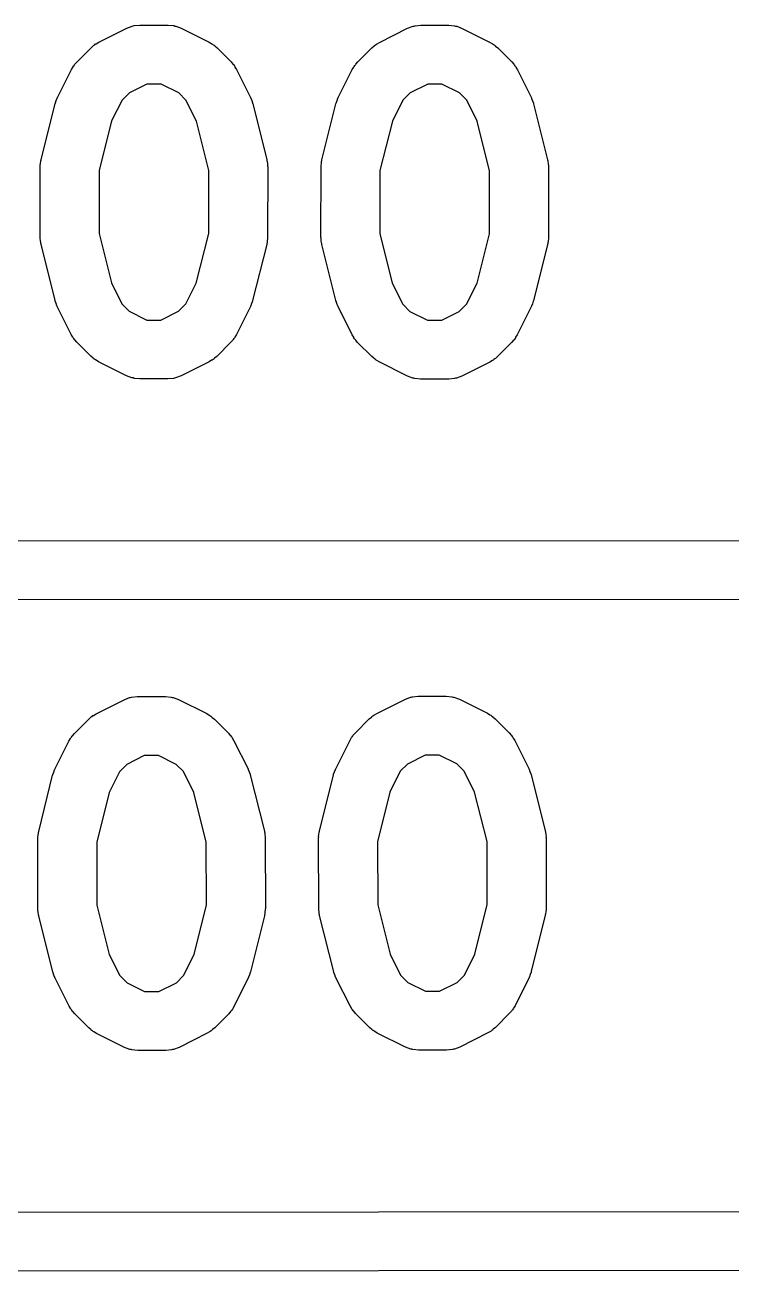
# Model space of a CAD drawing. Extents: x 0 to 1.86, y 0 to 1.96.
# Drawn here: x 0.7814 to 0.923, y 1.7121 to 1.9626 of the extents above; entities that cross this region are included whole.
import ezdxf

# ---------------------------------------------------------------- set-up
doc = ezdxf.new("R2010")
doc.units = 0
doc.header["$MEASUREMENT"] = 0
doc.layers.add('BLACK', color=7, linetype='CONTINUOUS')

msp = doc.modelspace()

# ---------------------------------------------------------------- linework, layer by layer
at = {"layer": 'BLACK', "linetype": 'CONTINUOUS'}
for p, q in [((0.79619, 1.95916), (0.80181, 1.96197)), ((0.80181, 1.96197), (0.80289, 1.96238)), ((0.80289, 1.96238), (0.80311, 1.9624)), ((0.80311, 1.9624), (0.8033, 1.96248)), ((0.8033, 1.96248), (0.80445, 1.96259)), ((0.80445, 1.96259), (0.81008, 1.96259)), ((0.81008, 1.96259), (0.81123, 1.96247)), ((0.81123, 1.96247), (0.81143, 1.96239)), ((0.81143, 1.96239), (0.81164, 1.96237)), ((0.81164, 1.96237), (0.81272, 1.96196)), ((0.81272, 1.96196), (0.81834, 1.95914)), ((0.85243, 1.95912), (0.85806, 1.96193)), ((0.85806, 1.96193), (0.85914, 1.96234)), ((0.85914, 1.96234), (0.85935, 1.96236)), ((0.85935, 1.96236), (0.85955, 1.96244)), ((0.85955, 1.96244), (0.8607, 1.96255)), ((0.8607, 1.96255), (0.86632, 1.96255)), ((0.86632, 1.96255), (0.86747, 1.96244)), ((0.86747, 1.96244), (0.86767, 1.96235)), ((0.86767, 1.96235), (0.86788, 1.96234)), ((0.86788, 1.96234), (0.86896, 1.96192)), ((0.86896, 1.96192), (0.87458, 1.95911)), ((0.79521, 1.95854), (0.79538, 1.95865)), ((0.79538, 1.95865), (0.79555, 1.95879)), ((0.79555, 1.95879), (0.79569, 1.95885)), ((0.79569, 1.95885), (0.79619, 1.95916)), ((0.81834, 1.95914), (0.81884, 1.95883)), ((0.81884, 1.95883), (0.81898, 1.95877)), ((0.81898, 1.95877), (0.81914, 1.95864)), ((0.81914, 1.95864), (0.81932, 1.95853)), ((0.85145, 1.95851), (0.85163, 1.95862)), ((0.85163, 1.95862), (0.85179, 1.95875)), ((0.85179, 1.95875), (0.85193, 1.95881)), ((0.85193, 1.95881), (0.85243, 1.95912)), ((0.87458, 1.95911), (0.87508, 1.9588)), ((0.87508, 1.9588), (0.87522, 1.95874)), ((0.87522, 1.95874), (0.87539, 1.9586)), ((0.87539, 1.9586), (0.87556, 1.95849)), ((0.79184, 1.95524), (0.79465, 1.95805)), ((0.79465, 1.95805), (0.7951, 1.95842)), ((0.7951, 1.95842), (0.79521, 1.95854)), ((0.81932, 1.95853), (0.81942, 1.95841)), ((0.81942, 1.95841), (0.81988, 1.95804)), ((0.81988, 1.95804), (0.82269, 1.95522)), ((0.84808, 1.95521), (0.85089, 1.95802)), ((0.85089, 1.95802), (0.85135, 1.95839)), ((0.85135, 1.95839), (0.85145, 1.95851)), ((0.87556, 1.95849), (0.87567, 1.95837)), ((0.87567, 1.95837), (0.87612, 1.958)), ((0.87612, 1.958), (0.87893, 1.95519)), ((0.78791, 1.94809), (0.79073, 1.95371)), ((0.79073, 1.95371), (0.79104, 1.9542)), ((0.79104, 1.9542), (0.7911, 1.95435)), ((0.7911, 1.95435), (0.79124, 1.95451)), ((0.79124, 1.95451), (0.79135, 1.95469)), ((0.79135, 1.95469), (0.79147, 1.95479)), ((0.79147, 1.95479), (0.79184, 1.95524)), ((0.82269, 1.95522), (0.82306, 1.95477)), ((0.82306, 1.95477), (0.82318, 1.95467)), ((0.82318, 1.95467), (0.82329, 1.95449)), ((0.82329, 1.95449), (0.82342, 1.95433)), ((0.82342, 1.95433), (0.82348, 1.95418)), ((0.82348, 1.95418), (0.82379, 1.95369)), ((0.82379, 1.95369), (0.8266, 1.94806)), ((0.84416, 1.94805), (0.84697, 1.95367)), ((0.84697, 1.95367), (0.84729, 1.95417)), ((0.84729, 1.95417), (0.84735, 1.95431)), ((0.84735, 1.95431), (0.84748, 1.95448)), ((0.84748, 1.95448), (0.84759, 1.95465)), ((0.84759, 1.95465), (0.84771, 1.95475)), ((0.84771, 1.95475), (0.84808, 1.95521)), ((0.87893, 1.95519), (0.8793, 1.95473)), ((0.8793, 1.95473), (0.87942, 1.95463)), ((0.87942, 1.95463), (0.87953, 1.95445)), ((0.87953, 1.95445), (0.87966, 1.95429)), ((0.87966, 1.95429), (0.87972, 1.95415)), ((0.87972, 1.95415), (0.88003, 1.95365)), ((0.88003, 1.95365), (0.88284, 1.94803)), ((0.80232, 1.94902), (0.80086, 1.94756)), ((0.80584, 1.95078), (0.80232, 1.94902)), ((0.80868, 1.95078), (0.80584, 1.95078)), ((0.8122, 1.94901), (0.80868, 1.95078)), ((0.81365, 1.94756), (0.8122, 1.94901)), ((0.85856, 1.94898), (0.8571, 1.94753)), ((0.86208, 1.95074), (0.85856, 1.94898)), ((0.86492, 1.95074), (0.86208, 1.95074)), ((0.86844, 1.94898), (0.86492, 1.95074)), ((0.86989, 1.94752), (0.86844, 1.94898)), ((0.78465, 1.93563), (0.78747, 1.94688)), ((0.78747, 1.94688), (0.7875, 1.94696)), ((0.7875, 1.94701), (0.78768, 1.94748)), ((0.7875, 1.94696), (0.7875, 1.94701)), ((0.78768, 1.94748), (0.78786, 1.94797)), ((0.78786, 1.94797), (0.78788, 1.948)), ((0.78788, 1.948), (0.78791, 1.94809)), ((0.80086, 1.94756), (0.79877, 1.94338)), ((0.81574, 1.94337), (0.81365, 1.94756)), ((0.8266, 1.94806), (0.82663, 1.94798)), ((0.82663, 1.94798), (0.82666, 1.94794)), ((0.82666, 1.94794), (0.82683, 1.94746)), ((0.82683, 1.94746), (0.82701, 1.94698)), ((0.82701, 1.94698), (0.82702, 1.94694)), ((0.82702, 1.94694), (0.82705, 1.94685)), ((0.82705, 1.94685), (0.82985, 1.9356)), ((0.84089, 1.9356), (0.84371, 1.94684)), ((0.84371, 1.94684), (0.84374, 1.94693)), ((0.84374, 1.94697), (0.84393, 1.94745)), ((0.84374, 1.94693), (0.84374, 1.94697)), ((0.84393, 1.94745), (0.8441, 1.94793)), ((0.8441, 1.94793), (0.84413, 1.94797)), ((0.84413, 1.94797), (0.84416, 1.94805)), ((0.8571, 1.94753), (0.85501, 1.94334)), ((0.87199, 1.94333), (0.86989, 1.94752)), ((0.88284, 1.94803), (0.88288, 1.94794)), ((0.88288, 1.94794), (0.8829, 1.94791)), ((0.8829, 1.94791), (0.88307, 1.94742)), ((0.88307, 1.94742), (0.88326, 1.94694)), ((0.88326, 1.94694), (0.88326, 1.9469)), ((0.88326, 1.9469), (0.88329, 1.94682)), ((0.88329, 1.94682), (0.88609, 1.93557)), ((0.79877, 1.94338), (0.79628, 1.93346)), ((0.81822, 1.93345), (0.81574, 1.94337)), ((0.85501, 1.94334), (0.85252, 1.93343)), ((0.87446, 1.93342), (0.87199, 1.94333)), ((0.78446, 1.92014), (0.78447, 1.9342)), ((0.78447, 1.9342), (0.78449, 1.9344)), ((0.78448, 1.93449), (0.78454, 1.93492)), ((0.78449, 1.9344), (0.78448, 1.93449)), ((0.78454, 1.93492), (0.78458, 1.93535)), ((0.78458, 1.93535), (0.78462, 1.93543)), ((0.78462, 1.93543), (0.78465, 1.93563)), ((0.82985, 1.9356), (0.82988, 1.9354)), ((0.82988, 1.9354), (0.82991, 1.93532)), ((0.82991, 1.93532), (0.82996, 1.93489)), ((0.82996, 1.93489), (0.83002, 1.93446)), ((0.83002, 1.93446), (0.83001, 1.93437)), ((0.83001, 1.93437), (0.83003, 1.93417)), ((0.83003, 1.93417), (0.83002, 1.92011)), ((0.8407, 1.9201), (0.84071, 1.93416)), ((0.84071, 1.93416), (0.84073, 1.93436)), ((0.84072, 1.93445), (0.84078, 1.93488)), ((0.84073, 1.93436), (0.84072, 1.93445)), ((0.84078, 1.93488), (0.84083, 1.93532)), ((0.84083, 1.93532), (0.84086, 1.9354)), ((0.84086, 1.9354), (0.84089, 1.9356)), ((0.88609, 1.93557), (0.88612, 1.93537)), ((0.88612, 1.93537), (0.88616, 1.93529)), ((0.88616, 1.93529), (0.8862, 1.93485)), ((0.8862, 1.93485), (0.88626, 1.93442)), ((0.88626, 1.93442), (0.88625, 1.93434)), ((0.88625, 1.93434), (0.88627, 1.93413)), ((0.88627, 1.93413), (0.88626, 1.92007)), ((0.79628, 1.93346), (0.79627, 1.92086)), ((0.81821, 1.92084), (0.81822, 1.93345)), ((0.85252, 1.93343), (0.85252, 1.92082)), ((0.87445, 1.92081), (0.87446, 1.93342)), ((0.78448, 1.91994), (0.78446, 1.92014)), ((0.78447, 1.91985), (0.78448, 1.91994)), ((0.78453, 1.91942), (0.78447, 1.91985)), ((0.78457, 1.91899), (0.78453, 1.91942)), ((0.78461, 1.91891), (0.78457, 1.91899)), ((0.78464, 1.91871), (0.78461, 1.91891)), ((0.78744, 1.90746), (0.78464, 1.91871)), ((0.79627, 1.92086), (0.79874, 1.91094)), ((0.81572, 1.91093), (0.81821, 1.92084)), ((0.82984, 1.91868), (0.82702, 1.90743)), ((0.82987, 1.91888), (0.82984, 1.91868)), ((0.8299, 1.91896), (0.82987, 1.91888)), ((0.82995, 1.91939), (0.8299, 1.91896)), ((0.83001, 1.91982), (0.82995, 1.91939)), ((0.83002, 1.92011), (0.83, 1.91991)), ((0.83, 1.91991), (0.83001, 1.91982)), ((0.84072, 1.9199), (0.8407, 1.9201)), ((0.84071, 1.91982), (0.84072, 1.9199)), ((0.84077, 1.91938), (0.84071, 1.91982)), ((0.84082, 1.91895), (0.84077, 1.91938)), ((0.84085, 1.91887), (0.84082, 1.91895)), ((0.84088, 1.91867), (0.84085, 1.91887)), ((0.84368, 1.90742), (0.84088, 1.91867)), ((0.85252, 1.92082), (0.85499, 1.91091)), ((0.87197, 1.9109), (0.87445, 1.92081)), ((0.88608, 1.91864), (0.88326, 1.90739)), ((0.88611, 1.91884), (0.88608, 1.91864)), ((0.88615, 1.91892), (0.88611, 1.91884)), ((0.88619, 1.91936), (0.88615, 1.91892)), ((0.88625, 1.91979), (0.88619, 1.91936)), ((0.88626, 1.92007), (0.88624, 1.91987)), ((0.88624, 1.91987), (0.88625, 1.91979)), ((0.79874, 1.91094), (0.80084, 1.90675)), ((0.81363, 1.90674), (0.81572, 1.91093)), ((0.85499, 1.91091), (0.85708, 1.90672)), ((0.86987, 1.90671), (0.87197, 1.9109)), ((0.78747, 1.90737), (0.78744, 1.90746)), ((0.78747, 1.90733), (0.78747, 1.90737)), ((0.78766, 1.90685), (0.78747, 1.90733)), ((0.78783, 1.90636), (0.78766, 1.90685)), ((0.78786, 1.90633), (0.78783, 1.90636)), ((0.78789, 1.90625), (0.78786, 1.90633)), ((0.7907, 1.90062), (0.78789, 1.90625)), ((0.80084, 1.90675), (0.80229, 1.9053)), ((0.81217, 1.90529), (0.81363, 1.90674)), ((0.82657, 1.90622), (0.82376, 1.9006)), ((0.82661, 1.90631), (0.82657, 1.90622)), ((0.82663, 1.90634), (0.82661, 1.90631)), ((0.8268, 1.90682), (0.82663, 1.90634)), ((0.82699, 1.9073), (0.8268, 1.90682)), ((0.82702, 1.90743), (0.82699, 1.90735)), ((0.82699, 1.90735), (0.82699, 1.9073)), ((0.84371, 1.90733), (0.84368, 1.90742)), ((0.84372, 1.90729), (0.84371, 1.90733)), ((0.8439, 1.90681), (0.84372, 1.90729)), ((0.84407, 1.90633), (0.8439, 1.90681)), ((0.8441, 1.9063), (0.84407, 1.90633)), ((0.84413, 1.90621), (0.8441, 1.9063)), ((0.84694, 1.90058), (0.84413, 1.90621)), ((0.85708, 1.90672), (0.85853, 1.90526)), ((0.86841, 1.90525), (0.86987, 1.90671)), ((0.88282, 1.90619), (0.88, 1.90056)), ((0.88285, 1.90627), (0.88282, 1.90619)), ((0.88287, 1.9063), (0.88285, 1.90627)), ((0.88305, 1.90679), (0.88287, 1.9063)), ((0.88323, 1.90727), (0.88305, 1.90679)), ((0.88326, 1.90739), (0.88323, 1.90731)), ((0.88323, 1.90731), (0.88323, 1.90727)), ((0.80229, 1.9053), (0.80581, 1.90353)), ((0.80581, 1.90353), (0.80865, 1.90353)), ((0.80865, 1.90353), (0.81217, 1.90529)), ((0.85853, 1.90526), (0.86205, 1.9035)), ((0.86205, 1.9035), (0.86489, 1.9035)), ((0.86489, 1.9035), (0.86841, 1.90525)), ((0.79101, 1.90012), (0.7907, 1.90062)), ((0.79107, 1.89998), (0.79101, 1.90012)), ((0.7912, 1.89982), (0.79107, 1.89998)), ((0.79131, 1.89964), (0.7912, 1.89982)), ((0.79143, 1.89954), (0.79131, 1.89964)), ((0.7918, 1.89908), (0.79143, 1.89954)), ((0.79461, 1.89627), (0.7918, 1.89908)), ((0.82265, 1.89907), (0.81984, 1.89625)), ((0.82302, 1.89952), (0.82265, 1.89907)), ((0.82314, 1.89962), (0.82302, 1.89952)), ((0.82325, 1.8998), (0.82314, 1.89962)), ((0.82339, 1.89996), (0.82325, 1.8998)), ((0.82345, 1.9001), (0.82339, 1.89996)), ((0.82376, 1.9006), (0.82345, 1.9001)), ((0.84725, 1.90009), (0.84694, 1.90058)), ((0.84731, 1.89994), (0.84725, 1.90009)), ((0.84744, 1.89978), (0.84731, 1.89994)), ((0.84756, 1.8996), (0.84744, 1.89978)), ((0.84767, 1.8995), (0.84756, 1.8996)), ((0.84804, 1.89905), (0.84767, 1.8995)), ((0.85086, 1.89624), (0.84804, 1.89905)), ((0.87889, 1.89903), (0.87608, 1.89622)), ((0.87927, 1.89948), (0.87889, 1.89903)), ((0.87938, 1.89958), (0.87927, 1.89948)), ((0.8795, 1.89976), (0.87938, 1.89958)), ((0.87963, 1.89992), (0.8795, 1.89976)), ((0.87969, 1.90007), (0.87963, 1.89992)), ((0.88, 1.90056), (0.87969, 1.90007)), ((0.79506, 1.8959), (0.79461, 1.89627)), ((0.81984, 1.89625), (0.81938, 1.89588)), ((0.85131, 1.89586), (0.85086, 1.89624)), ((0.87608, 1.89622), (0.87563, 1.89585)), ((0.79517, 1.89578), (0.79506, 1.8959)), ((0.79534, 1.89567), (0.79517, 1.89578)), ((0.79551, 1.89554), (0.79534, 1.89567)), ((0.79565, 1.89548), (0.79551, 1.89554)), ((0.79615, 1.89516), (0.79565, 1.89548)), ((0.80177, 1.89235), (0.79615, 1.89516)), ((0.8183, 1.89515), (0.81268, 1.89234)), ((0.8188, 1.89546), (0.8183, 1.89515)), ((0.81894, 1.89552), (0.8188, 1.89546)), ((0.8191, 1.89565), (0.81894, 1.89552)), ((0.81928, 1.89577), (0.8191, 1.89565)), ((0.81938, 1.89588), (0.81928, 1.89577)), ((0.85141, 1.89575), (0.85131, 1.89586)), ((0.85159, 1.89563), (0.85141, 1.89575)), ((0.85175, 1.8955), (0.85159, 1.89563)), ((0.85189, 1.89544), (0.85175, 1.8955)), ((0.85239, 1.89513), (0.85189, 1.89544)), ((0.85801, 1.89231), (0.85239, 1.89513)), ((0.87454, 1.89511), (0.86892, 1.89231)), ((0.87504, 1.89543), (0.87454, 1.89511)), ((0.87518, 1.89549), (0.87504, 1.89543)), ((0.87535, 1.89562), (0.87518, 1.89549)), ((0.87552, 1.89573), (0.87535, 1.89562)), ((0.87563, 1.89585), (0.87552, 1.89573)), ((0.80285, 1.89193), (0.80177, 1.89235)), ((0.80306, 1.89192), (0.80285, 1.89193)), ((0.80326, 1.89184), (0.80306, 1.89192)), ((0.80441, 1.89172), (0.80326, 1.89184)), ((0.81003, 1.89172), (0.80441, 1.89172)), ((0.81119, 1.89183), (0.81003, 1.89172)), ((0.81138, 1.89191), (0.81119, 1.89183)), ((0.81159, 1.89193), (0.81138, 1.89191)), ((0.81268, 1.89234), (0.81159, 1.89193)), ((0.85909, 1.8919), (0.85801, 1.89231)), ((0.8593, 1.89188), (0.85909, 1.8919)), ((0.8595, 1.8918), (0.8593, 1.89188)), ((0.86065, 1.89169), (0.8595, 1.8918)), ((0.86628, 1.89168), (0.86065, 1.89169)), ((0.86743, 1.8918), (0.86628, 1.89168)), ((0.86762, 1.89188), (0.86743, 1.8918)), ((0.86784, 1.89189), (0.86762, 1.89188)), ((0.86892, 1.89231), (0.86784, 1.89189)), ((0.0343, 1.85986), (1.56604, 1.85889)), ((1.56603, 1.84708), (0.0343, 1.84805)), ((0.79565, 1.82469), (0.80128, 1.82751)), ((0.80128, 1.82751), (0.80236, 1.82792)), ((0.80236, 1.82792), (0.80257, 1.82794)), ((0.80257, 1.82794), (0.80276, 1.82802)), ((0.80276, 1.82802), (0.80392, 1.82813)), ((0.80392, 1.82813), (0.80954, 1.82814)), ((0.80954, 1.82814), (0.81069, 1.82803)), ((0.81069, 1.82803), (0.81089, 1.82795)), ((0.81089, 1.82795), (0.8111, 1.82793)), ((0.8111, 1.82793), (0.81218, 1.82752)), ((0.81218, 1.82752), (0.81781, 1.82472)), ((0.8519, 1.82476), (0.85752, 1.82758)), ((0.85752, 1.82758), (0.8586, 1.82799)), ((0.8586, 1.82799), (0.85881, 1.82801)), ((0.85881, 1.82801), (0.85901, 1.82809)), ((0.85901, 1.82809), (0.86016, 1.82821)), ((0.86016, 1.82821), (0.86578, 1.82821)), ((0.86578, 1.82821), (0.86693, 1.8281)), ((0.86693, 1.8281), (0.86713, 1.82802)), ((0.86713, 1.82802), (0.86734, 1.82801)), ((0.86734, 1.82801), (0.86842, 1.82759)), ((0.86842, 1.82759), (0.87405, 1.82479)), ((0.79131, 1.82076), (0.79412, 1.82358)), ((0.79412, 1.82358), (0.79457, 1.82395)), ((0.79457, 1.82395), (0.79468, 1.82407)), ((0.79468, 1.82407), (0.79485, 1.82418)), ((0.79485, 1.82418), (0.79502, 1.82432)), ((0.79502, 1.82432), (0.79516, 1.82438)), ((0.79516, 1.82438), (0.79565, 1.82469)), ((0.81781, 1.82472), (0.81831, 1.82441)), ((0.81831, 1.82441), (0.81845, 1.82435)), ((0.81845, 1.82435), (0.81861, 1.82421)), ((0.81861, 1.82421), (0.81879, 1.8241)), ((0.81879, 1.8241), (0.81889, 1.82398)), ((0.81889, 1.82398), (0.81935, 1.82361)), ((0.81935, 1.82361), (0.82216, 1.8208)), ((0.84756, 1.82084), (0.85036, 1.82365)), ((0.85036, 1.82365), (0.85082, 1.82402)), ((0.85082, 1.82402), (0.85092, 1.82414)), ((0.85092, 1.82414), (0.8511, 1.82425)), ((0.8511, 1.82425), (0.85126, 1.82439)), ((0.85126, 1.82439), (0.8514, 1.82445)), ((0.8514, 1.82445), (0.8519, 1.82476)), ((0.87405, 1.82479), (0.87455, 1.82448)), ((0.87455, 1.82448), (0.87469, 1.82442)), ((0.87469, 1.82442), (0.87486, 1.82428)), ((0.87486, 1.82428), (0.87503, 1.82417)), ((0.87503, 1.82417), (0.87514, 1.82405)), ((0.87514, 1.82405), (0.87559, 1.82368)), ((0.87559, 1.82368), (0.8784, 1.82088)), ((0.84718, 1.82038), (0.84756, 1.82084)), ((0.8784, 1.82088), (0.87878, 1.82042)), ((0.7874, 1.8136), (0.79021, 1.81923)), ((0.79021, 1.81923), (0.79052, 1.81972)), ((0.79052, 1.81972), (0.79058, 1.81987)), ((0.79058, 1.81987), (0.79071, 1.82003)), ((0.79071, 1.82003), (0.79082, 1.82021)), ((0.79082, 1.82021), (0.79094, 1.82031)), ((0.79094, 1.82031), (0.79131, 1.82076)), ((0.82216, 1.8208), (0.82253, 1.82035)), ((0.82253, 1.82035), (0.82265, 1.82025)), ((0.82265, 1.82025), (0.82276, 1.82007)), ((0.82276, 1.82007), (0.8229, 1.81991)), ((0.8229, 1.81991), (0.82296, 1.81977)), ((0.82296, 1.81977), (0.82327, 1.81927)), ((0.82327, 1.81927), (0.82609, 1.81365)), ((0.84365, 1.81367), (0.84645, 1.8193)), ((0.84645, 1.8193), (0.84676, 1.8198)), ((0.84676, 1.8198), (0.84682, 1.81994)), ((0.84682, 1.81994), (0.84696, 1.8201)), ((0.84696, 1.8201), (0.84707, 1.82028)), ((0.84707, 1.82028), (0.84718, 1.82038)), ((0.87878, 1.82042), (0.87889, 1.82032)), ((0.87889, 1.82032), (0.87901, 1.82014)), ((0.87901, 1.82014), (0.87914, 1.81998)), ((0.87914, 1.81998), (0.8792, 1.81984)), ((0.8792, 1.81984), (0.87951, 1.81934)), ((0.87951, 1.81934), (0.88233, 1.81372)), ((0.80532, 1.81633), (0.80181, 1.81456)), ((0.80816, 1.81633), (0.80532, 1.81633)), ((0.81168, 1.81457), (0.80816, 1.81633)), ((0.86157, 1.8164), (0.85805, 1.81463)), ((0.8644, 1.8164), (0.86157, 1.8164)), ((0.86793, 1.81464), (0.8644, 1.8164)), ((0.78717, 1.813), (0.78735, 1.81348)), ((0.78735, 1.81348), (0.78737, 1.81352)), ((0.78737, 1.81352), (0.7874, 1.8136)), ((0.80181, 1.81456), (0.80035, 1.8131)), ((0.81314, 1.81312), (0.81168, 1.81457)), ((0.82609, 1.81365), (0.82612, 1.81357)), ((0.82612, 1.81357), (0.82615, 1.81353)), ((0.82615, 1.81353), (0.82632, 1.81305)), ((0.84342, 1.81307), (0.84359, 1.81355)), ((0.84359, 1.81355), (0.84361, 1.81359)), ((0.84361, 1.81359), (0.84365, 1.81367)), ((0.85805, 1.81463), (0.85659, 1.81317)), ((0.86938, 1.81319), (0.86793, 1.81464)), ((0.88233, 1.81372), (0.88236, 1.81364)), ((0.88236, 1.81364), (0.88239, 1.8136)), ((0.88239, 1.8136), (0.88256, 1.81312)), ((0.78416, 1.80114), (0.78696, 1.81239)), ((0.78696, 1.81239), (0.78699, 1.81248)), ((0.78699, 1.81252), (0.78717, 1.813)), ((0.78699, 1.81248), (0.78699, 1.81252)), ((0.80035, 1.8131), (0.79826, 1.80891)), ((0.81524, 1.80893), (0.81314, 1.81312)), ((0.82632, 1.81305), (0.8265, 1.81257)), ((0.8265, 1.81257), (0.82651, 1.81253)), ((0.82651, 1.81253), (0.82654, 1.81244)), ((0.82654, 1.81244), (0.82936, 1.8012)), ((0.8404, 1.80121), (0.8432, 1.81246)), ((0.8432, 1.81246), (0.84323, 1.81255)), ((0.84323, 1.81259), (0.84342, 1.81307)), ((0.84323, 1.81255), (0.84323, 1.81259)), ((0.85659, 1.81317), (0.85451, 1.80898)), ((0.87148, 1.809), (0.86938, 1.81319)), ((0.88256, 1.81312), (0.88275, 1.81264)), ((0.88275, 1.81264), (0.88275, 1.8126)), ((0.88275, 1.8126), (0.88278, 1.81251)), ((0.88278, 1.81251), (0.88561, 1.80127)), ((0.79826, 1.80891), (0.7958, 1.79899)), ((0.81773, 1.79902), (0.81524, 1.80893)), ((0.85451, 1.80898), (0.85204, 1.79907)), ((0.87397, 1.79909), (0.87148, 1.809)), ((0.78406, 1.80042), (0.7841, 1.80086)), ((0.7841, 1.80086), (0.78413, 1.80094)), ((0.78413, 1.80094), (0.78416, 1.80114)), ((0.82936, 1.8012), (0.82939, 1.801)), ((0.82939, 1.801), (0.82943, 1.80092)), ((0.82943, 1.80092), (0.82947, 1.80048)), ((0.8403, 1.8005), (0.84034, 1.80093)), ((0.84034, 1.80093), (0.84037, 1.80101)), ((0.84037, 1.80101), (0.8404, 1.80121)), ((0.88561, 1.80127), (0.88564, 1.80107)), ((0.88564, 1.80107), (0.88567, 1.80099)), ((0.88567, 1.80099), (0.88571, 1.80055)), ((0.78399, 1.79999), (0.78406, 1.80042)), ((0.784, 1.79991), (0.78399, 1.79999)), ((0.78399, 1.79971), (0.784, 1.79991)), ((0.784, 1.78565), (0.78399, 1.79971)), ((0.7958, 1.79899), (0.79581, 1.78639)), ((0.81775, 1.78642), (0.81773, 1.79902)), ((0.82947, 1.80048), (0.82953, 1.80005)), ((0.82953, 1.80005), (0.82952, 1.79997)), ((0.82952, 1.79997), (0.82954, 1.79976)), ((0.82954, 1.79976), (0.82956, 1.7857)), ((0.84023, 1.80007), (0.8403, 1.8005)), ((0.84025, 1.79998), (0.84023, 1.80007)), ((0.84023, 1.79978), (0.84025, 1.79998)), ((0.84025, 1.78572), (0.84023, 1.79978)), ((0.85204, 1.79907), (0.85206, 1.78646)), ((0.87399, 1.78649), (0.87397, 1.79909)), ((0.88571, 1.80055), (0.88578, 1.80012)), ((0.88578, 1.80012), (0.88576, 1.80004)), ((0.88576, 1.80004), (0.88578, 1.79984)), ((0.88578, 1.79984), (0.8858, 1.78577)), ((0.79581, 1.78639), (0.7983, 1.77648)), ((0.81528, 1.7765), (0.81775, 1.78642)), ((0.85206, 1.78646), (0.85455, 1.77655)), ((0.87152, 1.77657), (0.87399, 1.78649)), ((0.8858, 1.78577), (0.88578, 1.78557)), ((0.78402, 1.78545), (0.784, 1.78565)), ((0.78401, 1.78536), (0.78402, 1.78545)), ((0.78407, 1.78493), (0.78401, 1.78536)), ((0.78412, 1.78449), (0.78407, 1.78493)), ((0.78415, 1.78441), (0.78412, 1.78449)), ((0.78418, 1.78421), (0.78415, 1.78441)), ((0.78701, 1.77297), (0.78418, 1.78421)), ((0.82939, 1.78427), (0.82659, 1.77302)), ((0.82941, 1.78447), (0.82939, 1.78427)), ((0.82945, 1.78455), (0.82941, 1.78447)), ((0.82949, 1.78499), (0.82945, 1.78455)), ((0.82955, 1.78542), (0.82949, 1.78499)), ((0.82956, 1.7857), (0.82954, 1.7855)), ((0.82954, 1.7855), (0.82955, 1.78542)), ((0.84027, 1.78552), (0.84025, 1.78572)), ((0.84025, 1.78543), (0.84027, 1.78552)), ((0.84032, 1.785), (0.84025, 1.78543)), ((0.84036, 1.78457), (0.84032, 1.785)), ((0.84039, 1.78448), (0.84036, 1.78457)), ((0.84042, 1.78429), (0.84039, 1.78448)), ((0.84325, 1.77304), (0.84042, 1.78429)), ((0.88563, 1.78434), (0.88283, 1.77309)), ((0.88566, 1.78454), (0.88563, 1.78434)), ((0.88569, 1.78462), (0.88566, 1.78454)), ((0.88573, 1.78506), (0.88569, 1.78462)), ((0.8858, 1.78549), (0.88573, 1.78506)), ((0.88578, 1.78557), (0.8858, 1.78549)), ((0.7983, 1.77648), (0.8004, 1.77229)), ((0.81319, 1.77231), (0.81528, 1.7765)), ((0.85455, 1.77655), (0.85665, 1.77236)), ((0.86944, 1.77238), (0.87152, 1.77657)), ((0.78704, 1.77288), (0.78701, 1.77297)), ((0.78704, 1.77284), (0.78704, 1.77288)), ((0.78723, 1.77236), (0.78704, 1.77284)), ((0.7874, 1.77188), (0.78723, 1.77236)), ((0.78742, 1.77184), (0.7874, 1.77188)), ((0.78746, 1.77176), (0.78742, 1.77184)), ((0.79028, 1.76614), (0.78746, 1.77176)), ((0.8004, 1.77229), (0.80186, 1.77084)), ((0.80186, 1.77084), (0.80538, 1.76908)), ((0.80822, 1.76909), (0.81174, 1.77085)), ((0.81174, 1.77085), (0.81319, 1.77231)), ((0.82614, 1.77181), (0.82334, 1.76618)), ((0.82617, 1.77189), (0.82614, 1.77181)), ((0.8262, 1.77193), (0.82617, 1.77189)), ((0.82637, 1.77241), (0.8262, 1.77193)), ((0.82655, 1.77289), (0.82637, 1.77241)), ((0.82656, 1.77293), (0.82655, 1.77289)), ((0.82659, 1.77302), (0.82656, 1.77293)), ((0.84328, 1.77296), (0.84325, 1.77304)), ((0.84328, 1.77291), (0.84328, 1.77296)), ((0.84347, 1.77243), (0.84328, 1.77291)), ((0.84364, 1.77195), (0.84347, 1.77243)), ((0.84367, 1.77192), (0.84364, 1.77195)), ((0.8437, 1.77183), (0.84367, 1.77192)), ((0.84652, 1.76621), (0.8437, 1.77183)), ((0.85665, 1.77236), (0.8581, 1.77091)), ((0.8581, 1.77091), (0.86163, 1.76915)), ((0.86446, 1.76916), (0.86798, 1.77092)), ((0.86798, 1.77092), (0.86944, 1.77238)), ((0.88238, 1.77188), (0.87958, 1.76625)), ((0.88242, 1.77197), (0.88238, 1.77188)), ((0.88244, 1.772), (0.88242, 1.77197)), ((0.88261, 1.77248), (0.88244, 1.772)), ((0.8828, 1.77296), (0.88261, 1.77248)), ((0.88283, 1.77309), (0.8828, 1.77301)), ((0.8828, 1.77301), (0.8828, 1.77296)), ((0.80538, 1.76908), (0.80822, 1.76909)), ((0.86163, 1.76915), (0.86446, 1.76916)), ((0.79059, 1.76564), (0.79028, 1.76614)), ((0.82334, 1.76618), (0.82303, 1.76569)), ((0.84683, 1.76572), (0.84652, 1.76621)), ((0.84689, 1.76557), (0.84683, 1.76572)), ((0.87927, 1.76576), (0.87921, 1.76561)), ((0.87958, 1.76625), (0.87927, 1.76576)), ((0.79065, 1.7655), (0.79059, 1.76564)), ((0.79078, 1.76534), (0.79065, 1.7655)), ((0.79089, 1.76516), (0.79078, 1.76534)), ((0.79101, 1.76506), (0.79089, 1.76516)), ((0.79138, 1.76461), (0.79101, 1.76506)), ((0.7942, 1.7618), (0.79138, 1.76461)), ((0.82223, 1.76465), (0.81942, 1.76183)), ((0.8226, 1.7651), (0.82223, 1.76465)), ((0.82272, 1.7652), (0.8226, 1.7651)), ((0.82283, 1.76538), (0.82272, 1.7652)), ((0.82297, 1.76554), (0.82283, 1.76538)), ((0.82303, 1.76569), (0.82297, 1.76554)), ((0.84702, 1.76541), (0.84689, 1.76557)), ((0.84714, 1.76523), (0.84702, 1.76541)), ((0.84725, 1.76513), (0.84714, 1.76523)), ((0.84763, 1.76468), (0.84725, 1.76513)), ((0.85044, 1.76187), (0.84763, 1.76468)), ((0.87848, 1.76472), (0.87567, 1.7619)), ((0.87885, 1.76517), (0.87848, 1.76472)), ((0.87896, 1.76527), (0.87885, 1.76517)), ((0.87908, 1.76545), (0.87896, 1.76527)), ((0.87921, 1.76561), (0.87908, 1.76545)), ((0.79465, 1.76143), (0.7942, 1.7618)), ((0.79476, 1.76131), (0.79465, 1.76143)), ((0.79493, 1.7612), (0.79476, 1.76131)), ((0.7951, 1.76106), (0.79493, 1.7612)), ((0.79524, 1.76101), (0.7951, 1.76106)), ((0.79574, 1.76069), (0.79524, 1.76101)), ((0.81789, 1.76072), (0.81227, 1.7579)), ((0.81839, 1.76103), (0.81789, 1.76072)), ((0.81853, 1.76109), (0.81839, 1.76103)), ((0.81869, 1.76123), (0.81853, 1.76109)), ((0.81887, 1.76134), (0.81869, 1.76123)), ((0.81897, 1.76146), (0.81887, 1.76134)), ((0.81942, 1.76183), (0.81897, 1.76146)), ((0.8509, 1.7615), (0.85044, 1.76187)), ((0.851, 1.76138), (0.8509, 1.7615)), ((0.85118, 1.76127), (0.851, 1.76138)), ((0.85134, 1.76114), (0.85118, 1.76127)), ((0.85148, 1.76108), (0.85134, 1.76114)), ((0.85198, 1.76076), (0.85148, 1.76108)), ((0.85761, 1.75796), (0.85198, 1.76076)), ((0.87413, 1.76079), (0.86851, 1.75797)), ((0.87463, 1.76111), (0.87413, 1.76079)), ((0.87477, 1.76117), (0.87463, 1.76111)), ((0.87493, 1.7613), (0.87477, 1.76117)), ((0.87511, 1.76141), (0.87493, 1.7613)), ((0.87521, 1.76153), (0.87511, 1.76141)), ((0.87567, 1.7619), (0.87521, 1.76153)), ((0.80136, 1.75789), (0.79574, 1.76069)), ((0.80245, 1.75748), (0.80136, 1.75789)), ((0.80266, 1.75746), (0.80245, 1.75748)), ((0.80285, 1.75738), (0.80266, 1.75746)), ((0.80401, 1.75727), (0.80285, 1.75738)), ((0.80963, 1.75728), (0.80401, 1.75727)), ((0.81078, 1.75739), (0.80963, 1.75728)), ((0.81098, 1.75747), (0.81078, 1.75739)), ((0.81119, 1.75749), (0.81098, 1.75747)), ((0.81227, 1.7579), (0.81119, 1.75749)), ((0.85869, 1.75755), (0.85761, 1.75796)), ((0.8589, 1.75753), (0.85869, 1.75755)), ((0.8591, 1.75745), (0.8589, 1.75753)), ((0.86025, 1.75734), (0.8591, 1.75745)), ((0.86587, 1.75735), (0.86025, 1.75734)), ((0.86702, 1.75746), (0.86587, 1.75735)), ((0.86722, 1.75754), (0.86702, 1.75746)), ((0.86743, 1.75756), (0.86722, 1.75754)), ((0.86851, 1.75797), (0.86743, 1.75756)), ((0.03396, 1.72394), (1.56569, 1.72588)), ((1.56571, 1.71407), (0.03398, 1.71213))]:
    msp.add_line(p, q, dxfattribs=at)

doc.saveas('drawing.dxf')
